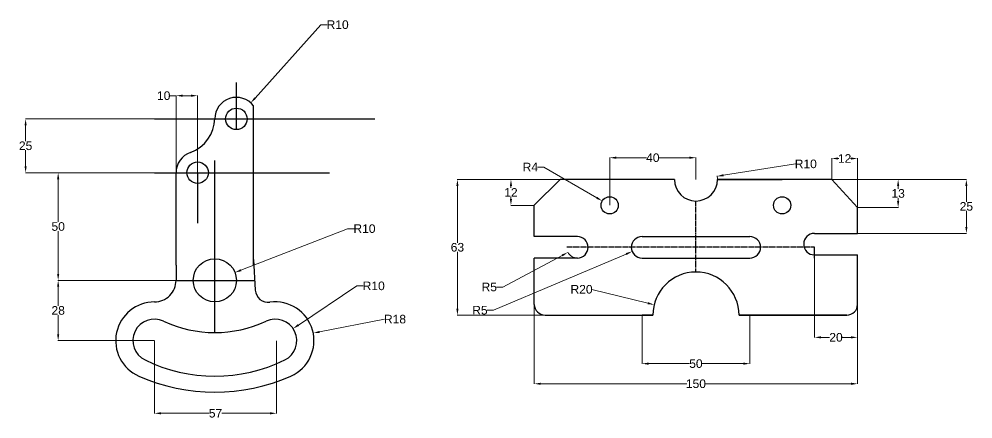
# Model space of a CAD drawing. Header units: inches. Extents: x 51 to 5125, y 41 to 357.
# Drawn here: x 2234.5 to 2677.1, y 109.1 to 294.9 of the extents above; entities that cross this region are included whole.
import ezdxf

# ---------------------------------------------------------------- set-up
doc = ezdxf.new("R2010")
doc.units = ezdxf.units.IN
doc.header["$MEASUREMENT"] = 0
doc.linetypes.add('ACANSTGL', pattern=[0.11811, 0.07874, -0.03937])
doc.layers.add('AM_5', color=3, linetype='Continuous', lineweight=15)
doc.styles.get("Standard").update_dxf_attribs({"font": 'arial.ttf'})
doc.dimstyles.new('AM_ANSI$0', dxfattribs={"dimtxt": 4, "dimasz": 3, "dimexe": 0.1, "dimexo": 0.05, "dimgap": 0.06, "dimtad": 0, "dimtih": 1, "dimtoh": 1, "dimdec": 0, "dimzin": 7, "dimdsep": 46, "dimtxsty": 'Standard', "dimcen": 0, "dimclrd": 2, "dimclre": 1, "dimclrt": 3, "dimadec": 0, "dimazin": 2, "dimtp": 0.1, "dimtm": 0.1, "dimtfac": 0.71, "dimtdec": 0, "dimtofl": 0, "dimtmove": 0, "dimatfit": 3, "dimfxl": 1, "dimtfillclr": 1, "dimtolj": 1, "dimtzin": 7, "dimlwd": -1, "dimlwe": -1, "dimarcsym": 1})
doc.dimstyles.new('AM_ANSI$4', dxfattribs={"dimtxt": 4, "dimasz": 3, "dimexe": 0.1, "dimexo": 0.05, "dimgap": 0.06, "dimtad": 0, "dimtih": 1, "dimtoh": 1, "dimdec": 0, "dimzin": 7, "dimdsep": 46, "dimtxsty": 'Standard', "dimcen": 0, "dimclrd": 2, "dimclre": 1, "dimclrt": 3, "dimadec": 0, "dimazin": 2, "dimtp": 0.1, "dimtm": 0.1, "dimtfac": 0.71, "dimtdec": 0, "dimtofl": 0, "dimtmove": 0, "dimatfit": 0, "dimfxl": 1, "dimtfillclr": 1, "dimtolj": 1, "dimtzin": 7, "dimlwd": -1, "dimlwe": -1, "dimarcsym": 1})

# ---------------------------------------------------------------- blocks, each defined once
blk = doc.blocks.new('*D84')
at = {"layer": 'AM_5', "color": 2, "linetype": 'ByBlock', "transparency": 16777216}
for p, q in [((2344.02, 258.17), (2374.49, 292.23)), ((2374.49, 292.23), (2377.49, 292.23))]:
    blk.add_line(p, q, dxfattribs=at)
at = {"layer": 'AM_5', "color": 2, "transparency": 16777216}
blk.add_solid([(2343.65, 258.51), (2344.39, 257.84), (2342.02, 255.94)], dxfattribs=at)
at = {"layer": 'Defpoints', "color": 0, "transparency": 16777216}
for p in [(2342.02, 255.94), (2335.35, 248.48)]:
    blk.add_point(p, dxfattribs=at)
at = {"layer": 'AM_5', "color": 3, "transparency": 16777216, "insert": (2382.32, 292.23), "char_height": 4, "attachment_point": 5}
blk.add_mtext('\\A1;R10', dxfattribs=at)
blk = doc.blocks.new('*D85')
at = {"layer": 'AM_5', "color": 2, "linetype": 'ByBlock', "transparency": 16777216}
for p, q in [((2337.46, 178.2), (2386.94, 197.48)), ((2386.94, 197.48), (2389.94, 197.48))]:
    blk.add_line(p, q, dxfattribs=at)
at = {"layer": 'AM_5', "color": 2, "transparency": 16777216}
blk.add_solid([(2337.28, 178.67), (2337.65, 177.74), (2334.67, 177.11)], dxfattribs=at)
at = {"layer": 'Defpoints', "color": 0, "transparency": 16777216}
for p in [(2334.67, 177.11), (2325.35, 173.48)]:
    blk.add_point(p, dxfattribs=at)
at = {"layer": 'AM_5', "color": 3, "transparency": 16777216, "insert": (2394.77, 197.48), "char_height": 4, "attachment_point": 5}
blk.add_mtext('\\A1;R10', dxfattribs=at)
blk = doc.blocks.new('*D86')
at = {"layer": 'AM_5', "color": 2, "linetype": 'ByBlock', "transparency": 16777216}
blk.add_line((2373.96, 149.54), (2404.1, 155.46), dxfattribs=at)
at = {"layer": 'AM_5', "color": 2, "transparency": 16777216}
blk.add_solid([(2373.86, 150.03), (2374.05, 149.05), (2371.01, 148.96)], dxfattribs=at)
at = {"layer": 'Defpoints', "color": 0, "transparency": 16777216}
for p in [(2371.01, 148.96), (2353.35, 145.48)]:
    blk.add_point(p, dxfattribs=at)
at = {"layer": 'AM_5', "color": 3, "transparency": 16777216, "insert": (2408.94, 155.46), "char_height": 4, "attachment_point": 5}
blk.add_mtext('\\A1;R18', dxfattribs=at)
blk = doc.blocks.new('*D87')
at = {"layer": 'AM_5', "color": 2, "linetype": 'ByBlock', "transparency": 16777216}
for p, q in [((2364.15, 152.73), (2391.23, 170.9)), ((2391.23, 170.9), (2394.23, 170.9))]:
    blk.add_line(p, q, dxfattribs=at)
at = {"layer": 'AM_5', "color": 2, "transparency": 16777216}
blk.add_solid([(2363.87, 153.14), (2364.43, 152.31), (2361.66, 151.05)], dxfattribs=at)
at = {"layer": 'Defpoints', "color": 0, "transparency": 16777216}
for p in [(2361.66, 151.05), (2353.35, 145.48)]:
    blk.add_point(p, dxfattribs=at)
at = {"layer": 'AM_5', "color": 3, "transparency": 16777216, "insert": (2399.07, 170.9), "char_height": 4, "attachment_point": 5}
blk.add_mtext('\\A1;R10', dxfattribs=at)
blk = doc.blocks.new('*D88')
at = {"layer": 'AM_5', "color": 1, "linetype": 'ByBlock', "transparency": 16777216}
for p, q in [((2297.35, 145.43), (2297.35, 111.63)), ((2353.99, 145.43), (2353.99, 111.63))]:
    blk.add_line(p, q, dxfattribs=at)
at = {"layer": 'AM_5', "color": 2, "linetype": 'ByBlock', "transparency": 16777216}
for p, q in [((2300.35, 111.73), (2322.75, 111.73)), ((2350.99, 111.73), (2328.6, 111.73))]:
    blk.add_line(p, q, dxfattribs=at)
at = {"layer": 'AM_5', "color": 2, "transparency": 16777216}
for points in [[(2300.35, 112.23), (2300.35, 111.23), (2297.35, 111.73)], [(2350.99, 112.23), (2350.99, 111.23), (2353.99, 111.73)]]:
    blk.add_solid(points, dxfattribs=at)
at = {"layer": 'Defpoints', "color": 0, "transparency": 16777216}
for p in [(2297.35, 145.48), (2353.99, 145.48), (2353.99, 111.73)]:
    blk.add_point(p, dxfattribs=at)
at = {"layer": 'AM_5', "color": 3, "transparency": 16777216, "insert": (2325.67, 111.73), "char_height": 4, "attachment_point": 5}
blk.add_mtext('\\A1;57', dxfattribs=at)
blk = doc.blocks.new('*D89')
at = {"layer": 'AM_5', "color": 1, "linetype": 'ByBlock', "transparency": 16777216}
for p, q in [((2325.3, 173.48), (2252.55, 173.48)), ((2297.3, 145.48), (2252.55, 145.48))]:
    blk.add_line(p, q, dxfattribs=at)
at = {"layer": 'AM_5', "color": 2, "linetype": 'ByBlock', "transparency": 16777216}
for p, q in [((2252.65, 170.48), (2252.65, 161.59)), ((2252.65, 148.48), (2252.65, 157.38))]:
    blk.add_line(p, q, dxfattribs=at)
at = {"layer": 'AM_5', "color": 2, "transparency": 16777216}
for points in [[(2252.15, 170.48), (2253.15, 170.48), (2252.65, 173.48)], [(2252.15, 148.48), (2253.15, 148.48), (2252.65, 145.48)]]:
    blk.add_solid(points, dxfattribs=at)
at = {"layer": 'Defpoints', "color": 0, "transparency": 16777216}
for p in [(2252.65, 173.48), (2325.35, 173.48), (2297.35, 145.48)]:
    blk.add_point(p, dxfattribs=at)
at = {"layer": 'AM_5', "color": 3, "transparency": 16777216, "insert": (2252.65, 159.48), "char_height": 4, "attachment_point": 5}
blk.add_mtext('\\A1;28', dxfattribs=at)
blk = doc.blocks.new('*D90')
at = {"layer": 'AM_5', "color": 1, "linetype": 'ByBlock', "transparency": 16777216}
for p, q in [((2325.3, 223.48), (2252.55, 223.48)), ((2325.3, 173.48), (2252.55, 173.48))]:
    blk.add_line(p, q, dxfattribs=at)
at = {"layer": 'AM_5', "color": 2, "linetype": 'ByBlock', "transparency": 16777216}
for p, q in [((2252.65, 220.48), (2252.65, 200.59)), ((2252.65, 176.48), (2252.65, 196.38))]:
    blk.add_line(p, q, dxfattribs=at)
at = {"layer": 'AM_5', "color": 2, "transparency": 16777216}
for points in [[(2252.15, 220.48), (2253.15, 220.48), (2252.65, 223.48)], [(2252.15, 176.48), (2253.15, 176.48), (2252.65, 173.48)]]:
    blk.add_solid(points, dxfattribs=at)
at = {"layer": 'Defpoints', "color": 0, "transparency": 16777216}
for p in [(2252.65, 223.48), (2325.35, 223.48), (2325.35, 173.48)]:
    blk.add_point(p, dxfattribs=at)
at = {"layer": 'AM_5', "color": 3, "transparency": 16777216, "insert": (2252.65, 198.48), "char_height": 4, "attachment_point": 5}
blk.add_mtext('\\A1;50', dxfattribs=at)
blk = doc.blocks.new('*D91')
at = {"layer": 'AM_5', "color": 1, "linetype": 'ByBlock', "transparency": 16777216}
for p, q in [((2335.3, 248.48), (2237.44, 248.48)), ((2317.3, 223.48), (2237.44, 223.48))]:
    blk.add_line(p, q, dxfattribs=at)
at = {"layer": 'AM_5', "color": 2, "linetype": 'ByBlock', "transparency": 16777216}
for p, q in [((2237.54, 245.48), (2237.54, 238.09)), ((2237.54, 226.48), (2237.54, 233.88))]:
    blk.add_line(p, q, dxfattribs=at)
at = {"layer": 'AM_5', "color": 2, "transparency": 16777216}
for points in [[(2237.04, 245.48), (2238.04, 245.48), (2237.54, 248.48)], [(2237.04, 226.48), (2238.04, 226.48), (2237.54, 223.48)]]:
    blk.add_solid(points, dxfattribs=at)
at = {"layer": 'Defpoints', "color": 0, "transparency": 16777216}
for p in [(2335.35, 248.48), (2237.54, 223.48), (2317.35, 223.48)]:
    blk.add_point(p, dxfattribs=at)
at = {"layer": 'AM_5', "color": 3, "transparency": 16777216, "insert": (2237.54, 235.98), "char_height": 4, "attachment_point": 5}
blk.add_mtext('\\A1;25', dxfattribs=at)
blk = doc.blocks.new('*D92')
at = {"layer": 'AM_5', "color": 2, "linetype": 'ByBlock', "transparency": 16777216}
for p, q in [((2307.35, 259.26), (2304.35, 259.26)), ((2314.35, 259.26), (2310.35, 259.26))]:
    blk.add_line(p, q, dxfattribs=at)
at = {"layer": 'AM_5', "color": 1, "linetype": 'ByBlock', "transparency": 16777216}
for p, q in [((2307.35, 223.53), (2307.35, 259.36)), ((2317.35, 223.53), (2317.35, 259.36))]:
    blk.add_line(p, q, dxfattribs=at)
at = {"layer": 'AM_5', "color": 2, "transparency": 16777216}
for points in [[(2310.35, 259.76), (2310.35, 258.76), (2307.35, 259.26)], [(2314.35, 259.76), (2314.35, 258.76), (2317.35, 259.26)]]:
    blk.add_solid(points, dxfattribs=at)
at = {"layer": 'Defpoints', "color": 0, "transparency": 16777216}
for p in [(2307.35, 259.26), (2307.35, 223.48), (2317.35, 223.48)]:
    blk.add_point(p, dxfattribs=at)
at = {"layer": 'AM_5', "color": 3, "transparency": 16777216, "insert": (2301.62, 259.26), "char_height": 4, "attachment_point": 5}
blk.add_mtext('\\A1;10', dxfattribs=at)
blk = doc.blocks.new('*D95')
at = {"layer": 'AM_5', "color": 1, "linetype": 'ByBlock', "transparency": 16777216}
for p, q in [((2473.58, 164.58), (2473.58, 125.34)), ((2623.58, 168.18), (2623.58, 125.34))]:
    blk.add_line(p, q, dxfattribs=at)
at = {"layer": 'AM_5', "color": 2, "linetype": 'ByBlock', "transparency": 16777216}
for p, q in [((2476.58, 125.44), (2544.29, 125.44)), ((2620.58, 125.44), (2552.86, 125.44))]:
    blk.add_line(p, q, dxfattribs=at)
at = {"layer": 'AM_5', "color": 2, "transparency": 16777216}
for points in [[(2476.58, 125.94), (2476.58, 124.94), (2473.58, 125.44)], [(2620.58, 125.94), (2620.58, 124.94), (2623.58, 125.44)]]:
    blk.add_solid(points, dxfattribs=at)
at = {"layer": 'Defpoints', "color": 0, "transparency": 16777216}
for p in [(2623.58, 168.23), (2473.58, 164.63), (2623.58, 125.44)]:
    blk.add_point(p, dxfattribs=at)
at = {"layer": 'AM_5', "color": 3, "transparency": 16777216, "insert": (2548.58, 125.44), "char_height": 4, "attachment_point": 5}
blk.add_mtext('\\A1;150', dxfattribs=at)
blk = doc.blocks.new('*D93')
at = {"layer": 'AM_5', "color": 1, "linetype": 'ByBlock', "transparency": 16777216}
for p, q in [((2523.58, 157.28), (2523.58, 134.69)), ((2573.58, 157.28), (2573.58, 134.69))]:
    blk.add_line(p, q, dxfattribs=at)
at = {"layer": 'AM_5', "color": 2, "linetype": 'ByBlock', "transparency": 16777216}
for p, q in [((2526.58, 134.79), (2545.66, 134.79)), ((2570.58, 134.79), (2551.49, 134.79))]:
    blk.add_line(p, q, dxfattribs=at)
at = {"layer": 'AM_5', "color": 2, "transparency": 16777216}
for points in [[(2526.58, 135.29), (2526.58, 134.29), (2523.58, 134.79)], [(2570.58, 135.29), (2570.58, 134.29), (2573.58, 134.79)]]:
    blk.add_solid(points, dxfattribs=at)
at = {"layer": 'Defpoints', "color": 0, "transparency": 16777216}
for p in [(2523.58, 157.33), (2573.58, 157.33), (2573.58, 134.79)]:
    blk.add_point(p, dxfattribs=at)
at = {"layer": 'AM_5', "color": 3, "transparency": 16777216, "insert": (2548.58, 134.79), "char_height": 4, "attachment_point": 5}
blk.add_mtext('\\A1;50', dxfattribs=at)
blk = doc.blocks.new('*D96')
at = {"layer": 'AM_5', "color": 1, "linetype": 'ByBlock', "transparency": 16777216}
for p, q in [((2603.58, 185.27), (2603.58, 146.91)), ((2623.58, 183.78), (2623.58, 146.91))]:
    blk.add_line(p, q, dxfattribs=at)
at = {"layer": 'AM_5', "color": 2, "linetype": 'ByBlock', "transparency": 16777216}
for p, q in [((2606.58, 147.01), (2610.62, 147.01)), ((2620.58, 147.01), (2616.53, 147.01))]:
    blk.add_line(p, q, dxfattribs=at)
at = {"layer": 'AM_5', "color": 2, "transparency": 16777216}
for points in [[(2606.58, 147.51), (2606.58, 146.51), (2603.58, 147.01)], [(2620.58, 147.51), (2620.58, 146.51), (2623.58, 147.01)]]:
    blk.add_solid(points, dxfattribs=at)
at = {"layer": 'Defpoints', "color": 0, "transparency": 16777216}
for p in [(2603.58, 185.32), (2623.58, 183.83), (2623.58, 147.01)]:
    blk.add_point(p, dxfattribs=at)
at = {"layer": 'AM_5', "color": 3, "transparency": 16777216, "insert": (2613.58, 147.01), "char_height": 4, "attachment_point": 5}
blk.add_mtext('\\A1;20', dxfattribs=at)
blk = doc.blocks.new('*D97')
at = {"layer": 'AM_5', "color": 2, "linetype": 'ByBlock', "transparency": 16777216}
blk.add_line((2526.25, 162.88), (2500.34, 169.31), dxfattribs=at)
at = {"layer": 'AM_5', "color": 2, "transparency": 16777216}
blk.add_solid([(2526.37, 163.36), (2526.13, 162.39), (2529.17, 162.15)], dxfattribs=at)
at = {"layer": 'Defpoints', "color": 0, "transparency": 16777216}
for p in [(2529.17, 162.15), (2548.58, 157.33)]:
    blk.add_point(p, dxfattribs=at)
at = {"layer": 'AM_5', "color": 3, "transparency": 16777216, "insert": (2495.51, 169.31), "char_height": 4, "attachment_point": 5}
blk.add_mtext('\\A1;R20', dxfattribs=at)
blk = doc.blocks.new('*D98')
at = {"layer": 'AM_5', "color": 2, "linetype": 'ByBlock', "transparency": 16777216}
blk.add_line((2561.42, 222.34), (2594.73, 227.56), dxfattribs=at)
at = {"layer": 'AM_5', "color": 1, "linetype": 'ByBlock', "transparency": 16777216}
blk.add_arc((2548.58, 220.33), 10, 0.2865, 9.4718, dxfattribs=at)
at = {"layer": 'AM_5', "color": 2, "transparency": 16777216}
blk.add_solid([(2561.34, 222.84), (2561.5, 221.85), (2558.46, 221.88)], dxfattribs=at)
at = {"layer": 'Defpoints', "color": 0, "transparency": 16777216}
for p in [(2558.46, 221.88), (2548.58, 220.33)]:
    blk.add_point(p, dxfattribs=at)
at = {"layer": 'AM_5', "color": 3, "transparency": 16777216, "insert": (2599.56, 227.56), "char_height": 4, "attachment_point": 5}
blk.add_mtext('\\A1;R10', dxfattribs=at)
blk = doc.blocks.new('*D99')
at = {"layer": 'AM_5', "color": 2, "linetype": 'ByBlock', "transparency": 16777216}
for p, q in [((2478.03, 226.12), (2475.03, 226.12)), ((2502.53, 211.86), (2478.03, 226.12))]:
    blk.add_line(p, q, dxfattribs=at)
at = {"layer": 'AM_5', "color": 2, "transparency": 16777216}
blk.add_solid([(2502.78, 212.29), (2502.28, 211.42), (2505.12, 210.35)], dxfattribs=at)
at = {"layer": 'Defpoints', "color": 0, "transparency": 16777216}
for p in [(2505.12, 210.35), (2508.58, 208.33)]:
    blk.add_point(p, dxfattribs=at)
at = {"layer": 'AM_5', "color": 3, "transparency": 16777216, "insert": (2471.75, 226.12), "char_height": 4, "attachment_point": 5}
blk.add_mtext('\\A1;R4', dxfattribs=at)
blk = doc.blocks.new('*D100')
at = {"layer": 'AM_5', "color": 2, "linetype": 'ByBlock', "transparency": 16777216}
for p, q in [((2516.21, 185.71), (2454.65, 159.6)), ((2454.65, 159.6), (2451.65, 159.6))]:
    blk.add_line(p, q, dxfattribs=at)
at = {"layer": 'AM_5', "color": 2, "transparency": 16777216}
blk.add_solid([(2516.02, 186.17), (2516.41, 185.25), (2518.97, 186.88)], dxfattribs=at)
at = {"layer": 'Defpoints', "color": 0, "transparency": 16777216}
for p in [(2518.97, 186.88), (2523.58, 188.83)]:
    blk.add_point(p, dxfattribs=at)
at = {"layer": 'AM_5', "color": 3, "transparency": 16777216, "insert": (2448.35, 159.6), "char_height": 4, "attachment_point": 5}
blk.add_mtext('\\A1;R5', dxfattribs=at)
blk = doc.blocks.new('*D101')
at = {"layer": 'AM_5', "color": 2, "linetype": 'ByBlock', "transparency": 16777216}
for p, q in [((2486.52, 185.07), (2458.97, 170.39)), ((2458.97, 170.39), (2455.97, 170.39))]:
    blk.add_line(p, q, dxfattribs=at)
at = {"layer": 'AM_5', "color": 1, "linetype": 'ByBlock', "transparency": 16777216}
blk.add_arc((2493.58, 188.83), 5, 206.9117, 269.427, dxfattribs=at)
at = {"layer": 'AM_5', "color": 2, "transparency": 16777216}
blk.add_solid([(2486.28, 185.51), (2486.75, 184.63), (2489.16, 186.48)], dxfattribs=at)
at = {"layer": 'Defpoints', "color": 0, "transparency": 16777216}
for p in [(2489.16, 186.48), (2493.58, 188.83)]:
    blk.add_point(p, dxfattribs=at)
at = {"layer": 'AM_5', "color": 3, "transparency": 16777216, "insert": (2452.67, 170.39), "char_height": 4, "attachment_point": 5}
blk.add_mtext('\\A1;R5', dxfattribs=at)
blk = doc.blocks.new('*D102')
at = {"layer": 'AM_5', "color": 1, "linetype": 'ByBlock', "transparency": 16777216}
for p, q in [((2508.58, 208.38), (2508.58, 230.54)), ((2548.58, 220.38), (2548.58, 230.54))]:
    blk.add_line(p, q, dxfattribs=at)
at = {"layer": 'AM_5', "color": 2, "linetype": 'ByBlock', "transparency": 16777216}
for p, q in [((2511.58, 230.44), (2525.58, 230.44)), ((2545.58, 230.44), (2531.58, 230.44))]:
    blk.add_line(p, q, dxfattribs=at)
at = {"layer": 'AM_5', "color": 2, "transparency": 16777216}
for points in [[(2511.58, 230.94), (2511.58, 229.94), (2508.58, 230.44)], [(2545.58, 230.94), (2545.58, 229.94), (2548.58, 230.44)]]:
    blk.add_solid(points, dxfattribs=at)
at = {"layer": 'Defpoints', "color": 0, "transparency": 16777216}
for p in [(2508.58, 230.44), (2548.58, 220.33), (2508.58, 208.33)]:
    blk.add_point(p, dxfattribs=at)
at = {"layer": 'AM_5', "color": 3, "transparency": 16777216, "insert": (2528.58, 230.44), "char_height": 4, "attachment_point": 5}
blk.add_mtext('\\A1;40', dxfattribs=at)
blk = doc.blocks.new('*D103')
at = {"layer": 'AM_5', "color": 1, "linetype": 'ByBlock', "transparency": 16777216}
for p, q in [((2611.58, 220.38), (2611.58, 230.18)), ((2623.58, 207.38), (2623.58, 230.18))]:
    blk.add_line(p, q, dxfattribs=at)
at = {"layer": 'AM_5', "color": 2, "linetype": 'ByBlock', "transparency": 16777216}
for p, q in [((2614.58, 230.08), (2614.86, 230.08)), ((2620.58, 230.08), (2620.29, 230.08))]:
    blk.add_line(p, q, dxfattribs=at)
at = {"layer": 'AM_5', "color": 2, "transparency": 16777216}
for points in [[(2614.58, 230.58), (2614.58, 229.58), (2611.58, 230.08)], [(2620.58, 230.58), (2620.58, 229.58), (2623.58, 230.08)]]:
    blk.add_solid(points, dxfattribs=at)
at = {"layer": 'Defpoints', "color": 0, "transparency": 16777216}
for p in [(2623.58, 230.08), (2611.58, 220.33), (2623.58, 207.33)]:
    blk.add_point(p, dxfattribs=at)
at = {"layer": 'AM_5', "color": 3, "transparency": 16777216, "insert": (2617.58, 230.08), "char_height": 4, "attachment_point": 5}
blk.add_mtext('\\A1;12', dxfattribs=at)
blk = doc.blocks.new('*D94')
at = {"layer": 'AM_5', "color": 1, "linetype": 'ByBlock', "transparency": 16777216}
for p, q in [((2611.63, 220.33), (2642.51, 220.33)), ((2623.63, 207.33), (2642.51, 207.33))]:
    blk.add_line(p, q, dxfattribs=at)
at = {"layer": 'AM_5', "color": 2, "linetype": 'ByBlock', "transparency": 16777216}
for p, q in [((2642.41, 217.33), (2642.41, 215.94)), ((2642.41, 210.33), (2642.41, 211.73))]:
    blk.add_line(p, q, dxfattribs=at)
at = {"layer": 'AM_5', "color": 2, "transparency": 16777216}
for points in [[(2641.91, 217.33), (2642.91, 217.33), (2642.41, 220.33)], [(2641.91, 210.33), (2642.91, 210.33), (2642.41, 207.33)]]:
    blk.add_solid(points, dxfattribs=at)
at = {"layer": 'Defpoints', "color": 0, "transparency": 16777216}
for p in [(2611.58, 220.33), (2623.58, 207.33), (2642.41, 207.33)]:
    blk.add_point(p, dxfattribs=at)
at = {"layer": 'AM_5', "color": 3, "transparency": 16777216, "insert": (2642.41, 213.83), "char_height": 4, "attachment_point": 5}
blk.add_mtext('\\A1;13', dxfattribs=at)
blk = doc.blocks.new('*D104')
at = {"layer": 'AM_5', "color": 1, "linetype": 'ByBlock', "transparency": 16777216}
for p, q in [((2491.5, 220.33), (2437.81, 220.33)), ((2478.53, 157.33), (2437.81, 157.33))]:
    blk.add_line(p, q, dxfattribs=at)
at = {"layer": 'AM_5', "color": 2, "linetype": 'ByBlock', "transparency": 16777216}
for p, q in [((2437.91, 217.33), (2437.91, 190.94)), ((2437.91, 160.33), (2437.91, 186.73))]:
    blk.add_line(p, q, dxfattribs=at)
at = {"layer": 'AM_5', "color": 2, "transparency": 16777216}
for points in [[(2437.41, 217.33), (2438.41, 217.33), (2437.91, 220.33)], [(2437.41, 160.33), (2438.41, 160.33), (2437.91, 157.33)]]:
    blk.add_solid(points, dxfattribs=at)
at = {"layer": 'Defpoints', "color": 0, "transparency": 16777216}
for p in [(2437.91, 220.33), (2491.55, 220.33), (2478.58, 157.33)]:
    blk.add_point(p, dxfattribs=at)
at = {"layer": 'AM_5', "color": 3, "transparency": 16777216, "insert": (2437.91, 188.83), "char_height": 4, "attachment_point": 5}
blk.add_mtext('\\A1;63', dxfattribs=at)
blk = doc.blocks.new('*D105')
at = {"layer": 'AM_5', "color": 1, "linetype": 'ByBlock', "transparency": 16777216}
for p, q in [((2485.53, 220.33), (2462.65, 220.33)), ((2473.53, 208.33), (2462.65, 208.33))]:
    blk.add_line(p, q, dxfattribs=at)
at = {"layer": 'AM_5', "color": 2, "linetype": 'ByBlock', "transparency": 16777216}
for p, q in [((2462.75, 217.33), (2462.75, 216.4)), ((2462.75, 211.33), (2462.75, 212.27))]:
    blk.add_line(p, q, dxfattribs=at)
at = {"layer": 'AM_5', "color": 2, "transparency": 16777216}
for points in [[(2462.25, 217.33), (2463.25, 217.33), (2462.75, 220.33)], [(2462.25, 211.33), (2463.25, 211.33), (2462.75, 208.33)]]:
    blk.add_solid(points, dxfattribs=at)
at = {"layer": 'Defpoints', "color": 0, "transparency": 16777216}
for p in [(2485.58, 220.33), (2462.75, 208.33), (2473.58, 208.33)]:
    blk.add_point(p, dxfattribs=at)
at = {"layer": 'AM_5', "color": 3, "transparency": 16777216, "insert": (2462.75, 214.33), "char_height": 4, "attachment_point": 5}
blk.add_mtext('\\A1;12', dxfattribs=at)
blk = doc.blocks.new('*D106')
at = {"layer": 'AM_5', "color": 1, "linetype": 'ByBlock', "transparency": 16777216}
for p, q in [((2611.63, 220.33), (2674.18, 220.33)), ((2613.63, 195.32), (2674.18, 195.32))]:
    blk.add_line(p, q, dxfattribs=at)
at = {"layer": 'AM_5', "color": 2, "linetype": 'ByBlock', "transparency": 16777216}
for p, q in [((2674.08, 217.33), (2674.08, 209.93)), ((2674.08, 198.32), (2674.08, 205.72))]:
    blk.add_line(p, q, dxfattribs=at)
at = {"layer": 'AM_5', "color": 2, "transparency": 16777216}
for points in [[(2673.58, 217.33), (2674.58, 217.33), (2674.08, 220.33)], [(2673.58, 198.32), (2674.58, 198.32), (2674.08, 195.32)]]:
    blk.add_solid(points, dxfattribs=at)
at = {"layer": 'Defpoints', "color": 0, "transparency": 16777216}
for p in [(2611.58, 220.33), (2613.58, 195.32), (2674.08, 195.32)]:
    blk.add_point(p, dxfattribs=at)
at = {"layer": 'AM_5', "color": 3, "transparency": 16777216, "insert": (2674.08, 207.83), "char_height": 4, "attachment_point": 5}
blk.add_mtext('\\A1;25', dxfattribs=at)

msp = doc.modelspace()

# ---------------------------------------------------------------- linework, layer by layer
for p, q in [((2335.35116, 243.48352), (2335.35116, 265.41903)), ((2343.35116, 235.95762), (2343.35116, 254.48352)), ((2297.35116, 248.48352), (2399.57795, 248.48352)), ((2343.35116, 180.58338), (2343.35116, 235.95762)), ((2325.35116, 149.24973), (2325.35116, 229.12348)), ((2297.35116, 223.48352), (2297.35116, 223.48352)), ((2297.35116, 223.48352), (2378.59829, 223.48352)), ((2307.35116, 180.58338), (2307.35116, 223.48352)), ((2307.35116, 223.48352), (2317.35116, 223.48352)), ((2317.35116, 223.48352), (2317.35116, 200.04157)), ((2485.5767, 220.33337), (2473.5767, 208.33337)), ((2538.5767, 220.33337), (2485.5767, 220.33337)), ((2538.5767, 220.33337), (2508.5767, 220.33337)), ((2611.5767, 220.33337), (2558.5767, 220.33337)), ((2558.5767, 220.33337), (2588.5767, 220.33337)), ((2611.5767, 220.33337), (2623.5767, 207.33337)), ((2473.5767, 193.83337), (2473.5767, 208.33337)), ((2623.5767, 195.31864), (2623.5767, 207.33337)), ((2623.5767, 195.31864), (2623.5767, 207.33337)), ((2623.5767, 195.31864), (2623.5767, 207.33337)), ((2603.5767, 195.31864), (2623.5767, 195.31864)), ((2493.5767, 193.83337), (2473.5767, 193.83337)), ((2523.5767, 193.83337), (2573.5767, 193.83337)), ((2603.5767, 183.83337), (2603.5767, 188.83337)), ((2343.35116, 183.19402), (2344.13319, 168.93697)), ((2473.5767, 162.33337), (2473.5767, 183.83337)), ((2493.5767, 183.83337), (2473.5767, 183.83337)), ((2523.5767, 183.83337), (2573.5767, 183.83337)), ((2603.5767, 185.31864), (2623.5767, 185.31864)), ((2623.5767, 183.83337), (2623.5767, 185.31864)), ((2623.5767, 162.33337), (2623.5767, 183.83337)), ((2623.5767, 162.33337), (2623.5767, 183.83337)), ((2623.5767, 162.33337), (2623.5767, 183.83337)), ((2623.5767, 162.33337), (2623.5767, 183.83337)), ((2307.35116, 180.58338), (2307.35313, 173.4863)), ((2307.35313, 173.48352), (2343.8838, 173.48352)), ((2478.5767, 157.33337), (2528.5767, 157.33337)), ((2528.5767, 157.33337), (2523.5767, 157.33337)), ((2528.5767, 157.33337), (2523.5767, 157.33337)), ((2568.5767, 157.33337), (2618.5767, 157.33337)), ((2618.5767, 157.33337), (2568.5767, 157.33337)), ((2568.5767, 157.33337), (2573.5767, 157.33337)), ((2568.5767, 157.33337), (2573.5767, 157.33337)), ((2618.5767, 157.33337), (2603.5767, 157.33337)), ((2297.35116, 145.48352), (2297.35116, 145.48352))]:
    msp.add_line(p, q)
at = {"linetype": 'ACANSTGL', "ltscale": 5}
for p, q in [((2548.5767, 177.33337), (2548.5767, 210.33337)), ((2603.5767, 188.83337), (2488.5767, 188.83337))]:
    msp.add_line(p, q, dxfattribs=at)
for centre, radius in [((2335.35116, 248.48352), 5), ((2317.35116, 223.48352), 5), ((2508.5767, 208.33337), 4), ((2588.5767, 208.33337), 4), ((2325.35116, 173.48352), 10)]:
    msp.add_circle(centre, radius)
for centre, radius, start, end in [((2335.35116, 248.48352), 10, 36.8698976, 180), ((2308.35503, 248.94073), 17, 289.462507, 359.0297184), ((2317.35116, 223.48352), 10, 109.462507, 180), ((2548.5767, 220.33337), 10, 180, 0), ((2603.5767, 190.31864), 5, 90, 270), ((2493.5767, 188.83337), 5, 270, 90), ((2523.5767, 188.83337), 5, 90, 270), ((2573.5767, 188.83337), 5, 270, 90), ((2548.5767, 157.33337), 20, 0, 180), ((2297.35313, 173.48352), 10, 269.9959623, 0.0159268), ((2350.12418, 169.26558), 6, 183.1396437, 277.727245), ((2297.35116, 145.48352), 18, 89.9959623, 246.1841067), ((2353.35116, 145.48352), 18, 293.8158933, 97.727245), ((2478.5767, 162.33337), 5, 180, 270), ((2618.5767, 162.33337), 5, 270, 0), ((2297.35116, 145.48352), 10, 64.8972792, 243.9089289), ((2353.35116, 145.48352), 10, 296.0910711, 115.1027208), ((2325.35116, 205.24973), 56, 244.8972792, 295.1027208), ((2325.35116, 202.66118), 73.66542, 243.9089289, 296.0910711), ((2325.35116, 208.92035), 87.34142, 246.1841067, 293.8158933)]:
    msp.add_arc(centre, radius, start, end)

# ---------------------------------------------------------------- dimensions: what is measured, and where the dimension line sits
at = {"layer": 'AM_5'}
for center, mpoint, picture, middle in [((2335.35116, 248.48352), (2342.01873, 255.93627), '*D84', (2382.32296, 292.2323)), ((2523.5767, 188.83337), (2518.97358, 186.88112), '*D100', (2448.34726, 159.59942)), ((2548.5767, 157.33337), (2529.16596, 162.15244), '*D97', (2495.51169, 169.30804)), ((2353.35116, 145.48352), (2371.01285, 148.95696), '*D86', (2408.93871, 155.46321))]:
    dim = msp.add_radius_dim(center=center, mpoint=mpoint, dimstyle='AM_ANSI$4', override={"dimpost": ''}, dxfattribs=at)
    dim.commit()
    dim.dimension.update_dxf_attribs({"geometry": picture, "text_midpoint": middle, "dimtype": 164})
for base, p1, p2, picture, middle in [((2307.35116, 259.26225), (2317.35116, 223.48352), (2307.35116, 223.48352), '*D92', (2301.62131, 259.26225)), ((2508.5767, 230.43638), (2548.5767, 220.33337), (2508.5767, 208.33337), '*D102', (2528.5767, 230.43638)), ((2623.5767, 147.01418), (2603.5767, 185.31864), (2623.5767, 183.83337), '*D96', (2613.5767, 147.01418)), ((2623.5767, 125.43947), (2473.5767, 164.63352), (2623.5767, 168.22931), '*D95', (2548.5767, 125.43947)), ((2573.5767, 134.78851), (2523.5767, 157.33337), (2573.5767, 157.33337), '*D93', (2548.5767, 134.78851)), ((2353.99007, 111.7314), (2297.35116, 145.48352), (2353.99007, 145.48352), '*D88', (2325.67061, 111.7314))]:
    dim = msp.add_linear_dim(base=base, p1=p1, p2=p2, dimstyle='AM_ANSI$0', override={"dimpost": ''}, dxfattribs=at)
    dim.commit()
    dim.dimension.update_dxf_attribs({"geometry": picture, "text_midpoint": middle})
for base, p1, p2, picture, middle in [((2237.53855, 223.48352), (2335.35116, 248.48352), (2317.35116, 223.48352), '*D91', (2237.53855, 235.98352)), ((2252.64943, 223.48352), (2325.35116, 173.48352), (2325.35116, 223.48352), '*D90', (2252.64943, 198.48352)), ((2462.74861, 208.33337), (2485.5767, 220.33337), (2473.5767, 208.33337), '*D105', (2462.74861, 214.33337)), ((2642.4055, 207.33337), (2611.5767, 220.33337), (2623.5767, 207.33337), '*D94', (2642.4055, 213.83337)), ((2674.08494, 195.31864), (2611.5767, 220.33337), (2613.5767, 195.31864), '*D106', (2674.08494, 207.82601)), ((2252.64943, 173.48352), (2297.35116, 145.48352), (2325.35116, 173.48352), '*D89', (2252.64943, 159.48352))]:
    dim = msp.add_linear_dim(base=base, p1=p1, p2=p2, angle=90, dimstyle='AM_ANSI$0', override={"dimpost": ''}, dxfattribs=at)
    dim.commit()
    dim.dimension.update_dxf_attribs({"geometry": picture, "text_midpoint": middle})
for center, mpoint, picture, middle in [((2548.5767, 220.33337), (2558.45633, 221.88028), '*D98', (2599.56147, 227.55975)), ((2508.5767, 208.33337), (2505.11996, 210.34607), '*D99', (2471.74946, 226.12144)), ((2325.35116, 173.48352), (2334.66889, 177.11393), '*D85', (2394.77226, 197.48005)), ((2493.5767, 188.83337), (2489.16433, 186.48157), '*D101', (2452.66766, 170.38678)), ((2353.35116, 145.48352), (2361.65545, 151.05477), '*D87', (2399.06513, 170.89797))]:
    dim = msp.add_radius_dim(center=center, mpoint=mpoint, dimstyle='AM_ANSI$4', dxfattribs=at)
    dim.commit()
    dim.dimension.update_dxf_attribs({"geometry": picture, "text_midpoint": middle, "dimtype": 164})
dim = msp.add_linear_dim(base=(2623.5767, 230.0768), p1=(2611.5767, 220.33337), p2=(2623.5767, 207.33337), dimstyle='AM_ANSI$0', dxfattribs=at)
dim.commit()
dim.dimension.update_dxf_attribs({"geometry": '*D103', "text_midpoint": (2617.5767, 230.0768)})
dim = msp.add_linear_dim(base=(2437.90627, 220.33337), p1=(2478.5767, 157.33337), p2=(2491.55132, 220.33337), angle=90, dimstyle='AM_ANSI$0', dxfattribs=at)
dim.commit()
dim.dimension.update_dxf_attribs({"geometry": '*D104', "text_midpoint": (2437.90627, 188.83337)})

doc.saveas('drawing.dxf')
